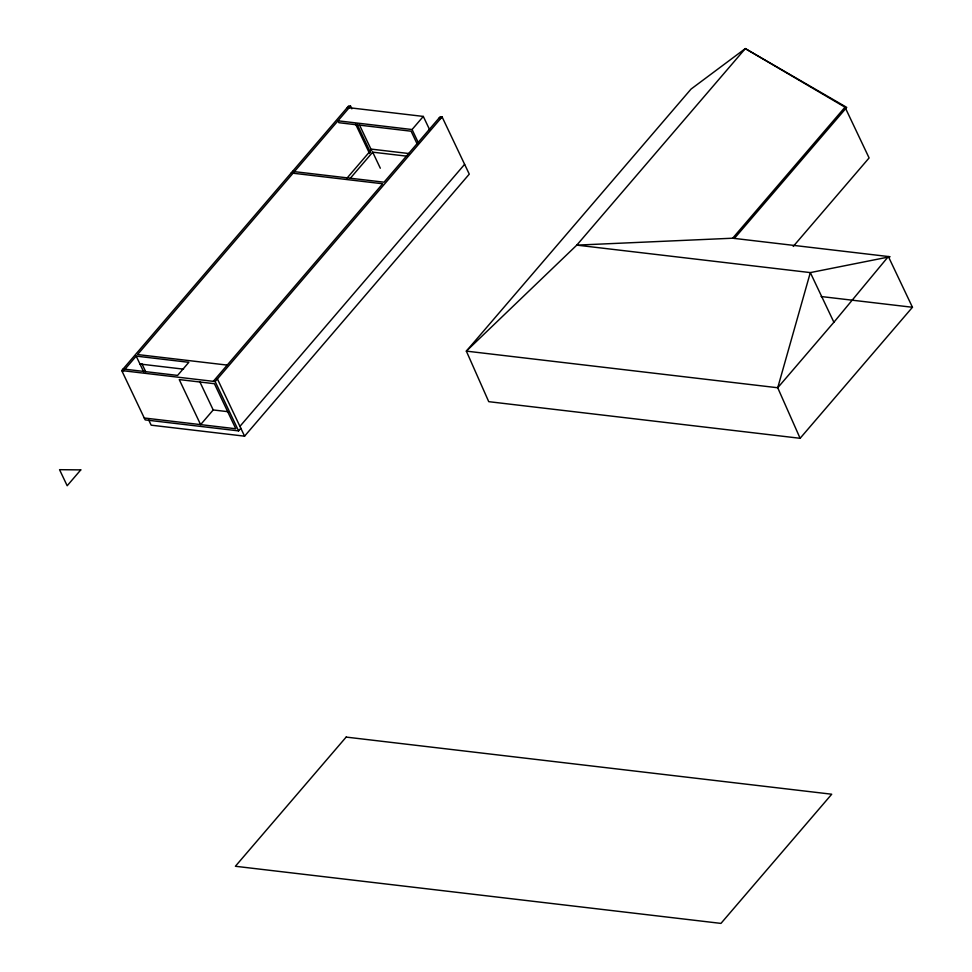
<?xml version="1.0" encoding="UTF-8"?>
<svg xmlns="http://www.w3.org/2000/svg" width="972" height="972" viewBox="0 0 972 972"><rect width="100%" height="100%" fill="white"/><g stroke="black" fill="none" stroke-linecap="round" stroke-linejoin="round"><path stroke-width="1.46" d="M793.225 246.438L869.102 157.938L845.008 107.199L745.305 48.6L576.797 245.126L466.353 351.123L777.722 387.755L833.891 322.242L888.359 256.535L912.453 307.274L800.114 438.299L488.734 401.667L466.353 351.123L691.043 89.084L745.305 48.6L846.721 107.394L734.382 238.419M240.825 428.263L238.577 430.888L145.168 419.892L121.743 370.575L348.681 105.912L350.552 106.13L351.84 108.84M123.614 370.794L136.202 356.117L188.823 362.313L177.584 375.411L123.092 368.995M350.552 106.13L137.55 354.549L227.217 365.095M346.652 178.544L371.826 149.178L409.334 153.588M350.333 178.24L372.701 152.167L407.353 156.237M417.462 144.597L411.107 131.208L338.863 122.703L337.964 120.807L412.067 129.531L423.306 116.421L429.745 129.981M213.293 381.34L382.701 183.769L291.163 172.992M121.743 370.575L215.164 381.559L442.09 116.907L469.269 174.134L244.58 436.173L151.17 425.177L148.667 419.904M229.015 411.812L213.208 409.953L200.621 424.63L179.237 379.578L214.411 383.709L235.807 428.761L144.269 417.996M239.926 426.368L464.616 164.329M732.669 238.213L890.06 256.73L810.32 272.597L576.797 245.126L732.669 238.213L845.008 107.199M442.09 116.907L440.219 116.689L384.049 182.189L292.511 171.424M347.332 107.491L423.306 116.421M438.87 118.256L440.741 118.475M821.133 296.533L912.453 307.274M139.956 364.026L183.55 369.153M833.891 322.242L810.32 272.597L777.722 387.755L800.114 438.299M412.067 129.531L418.507 143.078M372.701 152.167L380.319 168.217M359.555 125.109L371.778 150.854M357.089 124.331L370.441 152.458M355.558 124.039L369.554 153.503M217.412 378.934L244.58 436.173M215.164 381.559L238.577 430.888M199.868 381.862L213.208 409.953M141.924 363.771L145.679 371.668M136.202 356.117L143.71 371.924M80.773 469.889L67.177 485.745L59.547 469.683L80.773 469.889M346.154 737.092L235.382 866.271L720.957 923.4L831.728 794.221L346.154 737.092"/></g></svg>
